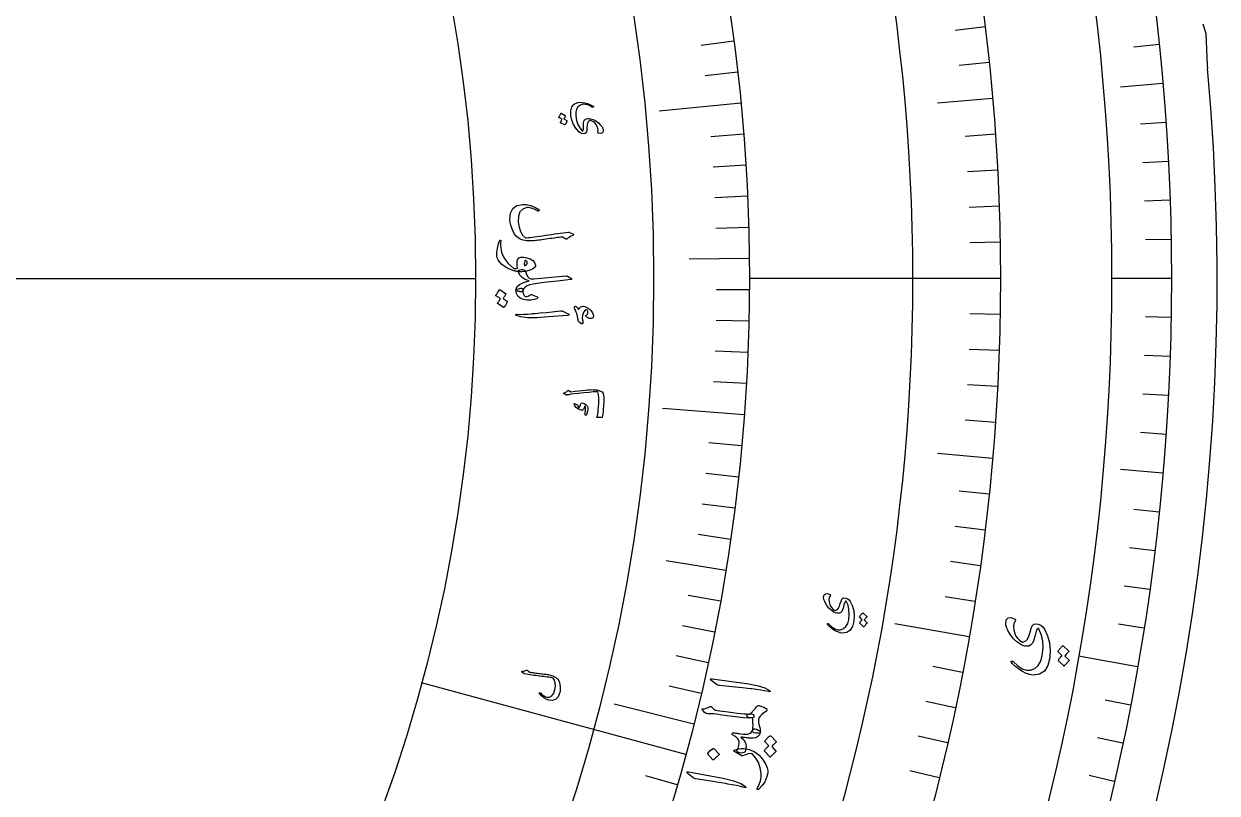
# Model space of a CAD drawing. Header units: millimetres. Extents: x -75 to 75, y -75 to 98.
# Drawn here: x 35.77 to 75, y -16.92 to 8.37 of the extents above; entities that cross this region are included whole.
import ezdxf

# ---------------------------------------------------------------- set-up
doc = ezdxf.new("R2010")
doc.units = ezdxf.units.MM
for name, color, linetype in [('CUT_OUTER', 1, 'Continuous'), ('ENGRAVE', 7, 'Continuous'), ('ENGRAVE_FINE', 8, 'Continuous'), ('TEXT', 5, 'Continuous')]:
    doc.layers.add(name, color=color, linetype=linetype)

msp = doc.modelspace()

# ---------------------------------------------------------------- linework, layer by layer
at = {"layer": 'CUT_OUTER'}
msp.add_lwpolyline([(74.5318, 8.365), (74.6286, 8.043), (74.6294, 8.04), (74.6296, 8.0369), (74.6711, 7.0132), (74.6826, 6.8932)], dxfattribs=at)
msp.add_arc((0, 0), 75, 178.943758, 5.27344, dxfattribs=at)
at = {"layer": 'ENGRAVE'}
for points in [[(73.2203, 6.4059), (71.8194, 6.2834)], [(67.6167, 5.9157), (65.8086, 5.7575)], [(59.3461, 5.7601), (56.6587, 5.4993)], [(59.6215, 0.6477), (57.6416, 0.6262)], [(-50.625, 0), (50.625, 0)], [(67.875, 0), (59.625, 0)], [(73.5, 0), (71.5312, 0)], [(59.4561, -4.4842), (56.7638, -4.2811)], [(67.6167, -5.9157), (65.8086, -5.7575)], [(73.2203, -6.4059), (71.8194, -6.2834)], [(58.8475, -9.5974), (56.8933, -9.2787)], [(66.8438, -11.7864), (64.4064, -11.3566)], [(72.3834, -12.7631), (70.4445, -12.4213)], [(57.5334, -15.6541), (48.8491, -13.2913)], [(57.7964, -14.6533), (55.1792, -13.9897)]]:
    msp.add_lwpolyline(points, dxfattribs=at)
for radius in [73.5, 73.5, 71.5312, 67.875, 67.875, 64.9875, 59.625, 59.625, 56.475, 50.625, 50.625]:
    msp.add_circle((0, 0), radius, dxfattribs=at)
at = {"layer": 'ENGRAVE_FINE'}
for points in [[(67.3691, 8.2719), (66.3864, 8.1512)], [(59.1138, 7.7912), (58.043, 7.6501)], [(73.0974, 7.6828), (72.2582, 7.5946)], [(67.5032, 7.0949), (66.5186, 6.9914)], [(59.2386, 6.777), (58.1656, 6.6542)], [(73.321, 5.1271), (72.4793, 5.0682)], [(59.4362, 4.741), (58.3596, 4.6551)], [(67.7097, 4.7347), (66.7221, 4.6657)], [(59.5088, 3.7199), (58.431, 3.6525)], [(67.782, 3.5523), (66.7933, 3.5005)], [(73.3993, 3.8467), (72.5567, 3.8025)], [(59.564, 2.6971), (58.4851, 2.6483)], [(67.8337, 2.3688), (66.8443, 2.3343)], [(73.4552, 2.5651), (72.612, 2.5357)], [(59.6015, 1.673), (58.522, 1.6427)], [(67.8647, 1.1846), (66.8748, 1.1673)], [(73.4888, 1.2828), (72.6452, 1.268)], [(59.6238, -0.3783), (58.5438, -0.3715)], [(67.8647, -1.1846), (66.8748, -1.1673)], [(59.6084, -1.4048), (58.5287, -1.3794)], [(73.4888, -1.2828), (72.6452, -1.268)], [(67.8337, -2.3688), (66.8443, -2.3343)], [(59.5754, -2.4315), (58.4963, -2.3875)], [(73.4552, -2.5651), (72.612, -2.5357)], [(59.5246, -3.458), (58.4465, -3.3954)], [(67.782, -3.5523), (66.7933, -3.5005)], [(73.3993, -3.8467), (72.5567, -3.8025)], [(67.7097, -4.7347), (66.7221, -4.6657)], [(73.321, -5.1271), (72.4793, -5.0682)], [(59.3699, -5.5095), (58.2945, -5.4097)], [(59.2659, -6.5339), (58.1924, -6.4155)], [(67.5032, -7.0949), (66.5186, -6.9914)], [(59.1442, -7.5568), (58.0729, -7.4199)], [(73.0974, -7.6828), (72.2582, -7.5946)], [(67.3691, -8.2719), (66.3864, -8.1512)], [(59.0047, -8.5781), (57.936, -8.4227)], [(72.9521, -8.9574), (72.1147, -8.8546)], [(67.2144, -9.4464), (66.2341, -9.3086)], [(72.7847, -10.2292), (71.9492, -10.1118)], [(58.6726, -10.6144), (57.6099, -10.4221)], [(67.0393, -10.618), (66.0615, -10.4631)], [(72.5951, -11.4979), (71.7617, -11.3659)], [(58.48, -11.6288), (57.4208, -11.4182)], [(58.2698, -12.6403), (57.2143, -12.4113)], [(66.6279, -12.9512), (65.6561, -12.7623)], [(58.0419, -13.6485), (56.9905, -13.4013)], [(66.3918, -14.112), (65.4234, -13.9062)], [(72.1496, -14.0245), (71.3214, -13.8635)], [(66.1354, -15.2686), (65.1707, -15.0459)], [(71.8938, -15.2815), (71.0685, -15.1061)], [(57.2529, -16.6509), (56.2158, -16.3493)], [(65.8588, -16.4204), (64.8982, -16.1809)], [(71.6162, -16.5339), (70.7941, -16.3441)]]:
    msp.add_lwpolyline(points, dxfattribs=at)
at = {"layer": 'TEXT'}
for points in [[(54.6364, 4.8097), (54.6498, 4.8661), (54.6451, 4.9273), (54.6222, 4.9933), (54.5812, 5.0639), (54.5441, 5.1077), (54.5015, 5.143), (54.4532, 5.1698), (54.3994, 5.1882), (54.3888, 5.1895), (54.3781, 5.1887), (54.3671, 5.1857), (54.3559, 5.1806), (54.3224, 5.1505), (54.2994, 5.1031), (54.2869, 5.0385), (54.2849, 4.9567), (54.2836, 4.8761), (54.2733, 4.8167), (54.254, 4.7786), (54.2258, 4.7617), (54.1644, 4.7547), (54.1085, 4.762), (54.0582, 4.7834), (54.0134, 4.8189), (53.9164, 4.9356), (53.841, 5.0621), (53.7871, 5.1986), (53.7545, 5.3452), (53.7495, 5.5082), (53.7862, 5.6345), (53.8649, 5.7241), (53.9857, 5.7771), (54.0541, 5.7868), (54.1297, 5.7849), (54.2124, 5.7715), (54.3024, 5.7464), (54.3276, 5.737), (54.3521, 5.7272), (54.3757, 5.7169), (54.3985, 5.7063), (54.4207, 5.6952), (54.4422, 5.6834), (54.4632, 5.671), (54.4836, 5.6581), (54.4922, 5.6509), (54.4961, 5.644), (54.4953, 5.6375), (54.4898, 5.6314), (54.4825, 5.6276), (54.475, 5.6261), (54.4673, 5.6269), (54.4593, 5.63), (54.3405, 5.6877), (54.2355, 5.7181), (54.1445, 5.7214), (54.0674, 5.6978), (53.9896, 5.6399), (53.9385, 5.5618), (53.9141, 5.4633), (53.9163, 5.3444), (53.9431, 5.1944), (53.9874, 5.0611), (54.0491, 4.9445), (54.1284, 4.8444), (54.1349, 4.8386), (54.141, 4.8367), (54.1468, 4.8388), (54.1522, 4.8449), (54.1611, 4.8684), (54.1669, 4.9083), (54.1694, 4.9647), (54.1686, 5.0375), (54.1708, 5.1119), (54.1825, 5.1696), (54.2039, 5.2107), (54.2349, 5.2352), (54.2729, 5.2488), (54.3134, 5.2555), (54.3565, 5.2552), (54.4021, 5.2479), (54.4933, 5.2187), (54.5789, 5.1741), (54.6589, 5.1142), (54.7332, 5.0387), (54.751, 5.0184), (54.7666, 4.9986), (54.7801, 4.9792), (54.7913, 4.9602), (54.8005, 4.9418), (54.8078, 4.924), (54.813, 4.907), (54.8163, 4.8906), (54.816, 4.8253), (54.7914, 4.7832), (54.7423, 4.7641), (54.669, 4.7682), (54.6488, 4.7743), (54.6366, 4.7833), (54.6325, 4.7951), (54.6364, 4.8097)], [(53.62, 5.1893), (53.6224, 5.1874), (53.6239, 5.1846), (53.6247, 5.1809), (53.6247, 5.1763), (53.6201, 5.1593), (53.6147, 5.1429), (53.6087, 5.1268), (53.602, 5.1113), (53.5945, 5.0961), (53.5862, 5.0811), (53.5769, 5.0663), (53.5668, 5.0518), (53.5636, 5.0489), (53.56, 5.0474), (53.5561, 5.0474), (53.5518, 5.0487), (53.4161, 5.1161), (53.4142, 5.1181), (53.4139, 5.1213), (53.4152, 5.1257), (53.4181, 5.1313), (53.4208, 5.1352), (53.4245, 5.1415), (53.4292, 5.1502), (53.4347, 5.1613), (53.4413, 5.1749), (53.4491, 5.1911), (53.4579, 5.2099), (53.4679, 5.2314), (53.3623, 5.2845), (53.3589, 5.2871), (53.3578, 5.2907), (53.359, 5.2954), (53.3623, 5.3012), (53.3652, 5.3061), (53.3696, 5.314), (53.3753, 5.3247), (53.3825, 5.3382), (53.391, 5.3548), (53.4009, 5.3747), (53.4122, 5.3979), (53.4248, 5.4244), (53.4271, 5.4272), (53.4295, 5.4286), (53.4321, 5.4286), (53.4348, 5.4271), (53.566, 5.3583), (53.5683, 5.3564), (53.5698, 5.3536), (53.5706, 5.3499), (53.5707, 5.3453), (53.5675, 5.331), (53.5635, 5.317), (53.5587, 5.3033), (53.5532, 5.29), (53.547, 5.277), (53.5402, 5.2644), (53.5328, 5.2522), (53.5249, 5.2403)], [(53.8226, 1.464), (53.8305, 1.4596), (53.8362, 1.4539), (53.8397, 1.4468), (53.8411, 1.4384), (53.8399, 1.4299), (53.8358, 1.4226), (53.8288, 1.4165), (53.8189, 1.4117), (53.7613, 1.3859), (53.7116, 1.3587), (53.6699, 1.3302), (53.6362, 1.3003), (53.624, 1.2914), (53.6098, 1.2886), (53.5935, 1.2919), (53.5752, 1.3014), (53.5663, 1.3075), (53.5578, 1.3133), (53.5495, 1.3188), (53.5416, 1.3239), (53.5342, 1.3288), (53.5274, 1.3333), (53.5213, 1.3375), (53.5158, 1.3415), (53.5058, 1.348), (53.4939, 1.3526), (53.4802, 1.3551), (53.4646, 1.3557), (53.4208, 1.3515), (53.373, 1.3463), (53.3213, 1.34), (53.2657, 1.3326), (53.2061, 1.3243), (53.1426, 1.3153), (53.0751, 1.3056), (53.0036, 1.2952), (52.9323, 1.2838), (52.8653, 1.2736), (52.8026, 1.2646), (52.7441, 1.2569), (52.6897, 1.2503), (52.6392, 1.2445), (52.5927, 1.2397), (52.5502, 1.2357), (52.4241, 1.2294), (52.3043, 1.2369), (52.1909, 1.2581), (52.0838, 1.2929), (52.0205, 1.3278), (51.9614, 1.3825), (51.9065, 1.457), (51.8556, 1.5513), (51.8126, 1.6537), (51.7813, 1.75), (51.7618, 1.8404), (51.7541, 1.9249), (51.7753, 2.138), (51.8497, 2.2933), (51.9779, 2.3911), (52.1601, 2.4312), (52.2975, 2.4264), (52.4331, 2.3968), (52.567, 2.342), (52.6991, 2.2618), (52.7068, 2.2556), (52.7117, 2.2489), (52.7138, 2.2418), (52.713, 2.2343), (52.7103, 2.2262), (52.7066, 2.2199), (52.7019, 2.2156), (52.6961, 2.2131), (52.6874, 2.2111), (52.679, 2.2111), (52.6708, 2.213), (52.6629, 2.2168), (52.547, 2.2704), (52.4486, 2.3064), (52.3679, 2.325), (52.3047, 2.3261), (52.171, 2.2779), (52.0802, 2.1828), (52.032, 2.0408), (52.0263, 1.8517), (52.0506, 1.6823), (52.0981, 1.539), (52.1689, 1.4217), (52.2633, 1.3303), (52.3076, 1.3334), (52.3593, 1.3382), (52.4185, 1.3445), (52.4851, 1.3525), (52.5592, 1.3623), (52.6411, 1.3741), (52.7307, 1.3878), (52.8281, 1.4036), (52.9285, 1.4188), (53.0274, 1.4333), (53.1247, 1.4472), (53.2204, 1.4605), (53.3146, 1.4729), (53.4072, 1.4844), (53.4982, 1.4949), (53.5877, 1.5044), (53.6737, 1.5172), (53.6836, 1.517), (53.6928, 1.5158), (53.7015, 1.5136), (53.7095, 1.5104)], [(52.4902, 0.3032), (52.3796, 0.2537), (52.2658, 0.2234), (52.1486, 0.2121), (52.0282, 0.2198), (52.0039, 0.2238), (51.979, 0.2284), (51.9536, 0.2337), (51.9278, 0.2395), (51.9018, 0.2459), (51.876, 0.2525), (51.8503, 0.2594), (51.8248, 0.2667), (51.7336, 0.2999), (51.6459, 0.3452), (51.5615, 0.4026), (51.4804, 0.472), (51.4127, 0.5431), (51.3633, 0.6109), (51.3323, 0.6754), (51.3198, 0.7366), (51.3194, 0.7954), (51.3224, 0.8551), (51.3288, 0.9156), (51.3386, 0.977), (51.3517, 1.0391), (51.3678, 1.1018), (51.3871, 1.165), (51.4094, 1.2288), (51.4133, 1.2381), (51.4179, 1.2459), (51.4232, 1.2521), (51.4291, 1.2567), (51.4351, 1.2594), (51.4405, 1.2595), (51.4453, 1.2571), (51.4495, 1.2522), (51.4529, 1.2459), (51.4549, 1.2393), (51.4557, 1.2323), (51.4553, 1.2249), (51.4466, 1.1739), (51.4409, 1.1311), (51.4381, 1.0964), (51.4384, 1.0699), (51.4743, 0.8548), (51.5602, 0.6601), (51.6963, 0.4852), (51.8829, 0.3298), (51.8991, 0.3235), (51.9248, 0.3219), (51.9601, 0.3251), (52.0048, 0.3331), (51.9914, 0.4225), (51.9882, 0.5018), (51.9951, 0.5712), (52.0122, 0.6306), (52.0474, 0.6753), (52.1085, 0.6981), (52.1957, 0.6987), (52.3088, 0.6773), (52.4221, 0.6378), (52.5068, 0.5844), (52.5631, 0.5172), (52.5909, 0.4363), (52.5886, 0.4012), (52.5711, 0.3673), (52.5382, 0.3346), (52.4902, 0.3032)], [(52.2303, 0.408), (52.2692, 0.432), (52.2972, 0.4579), (52.3145, 0.4856), (52.3209, 0.5152), (52.3179, 0.5419), (52.307, 0.5638), (52.2882, 0.5809), (52.2616, 0.5931), (52.2407, 0.5728), (52.2286, 0.5351), (52.2251, 0.4802), (52.2303, 0.408)], [(53.7739, -0.0073), (53.7779, -0.0116), (53.7796, -0.0164), (53.7791, -0.022), (53.7764, -0.0282), (53.7725, -0.0327), (53.7682, -0.036), (53.7636, -0.0379), (53.7587, -0.0386), (53.3115, -0.0899), (52.9739, -0.1245), (52.708, -0.1572), (52.5139, -0.1883), (52.3915, -0.2178), (52.3172, -0.2481), (52.2572, -0.2863), (52.2113, -0.3324), (52.1797, -0.3864), (52.1642, -0.4145), (52.1488, -0.4335), (52.1335, -0.4433), (52.1183, -0.444), (52.1109, -0.4424), (52.1015, -0.4404), (52.09, -0.4379), (52.0764, -0.4348), (52.061, -0.4311), (52.0438, -0.4267), (52.0249, -0.4214), (52.0042, -0.4153), (51.9809, -0.4076), (51.9643, -0.3999), (51.9544, -0.3923), (51.9511, -0.3847), (51.979, -0.281), (52.0614, -0.1963), (52.1981, -0.1304), (52.3894, -0.0833), (52.3195, -0.0623), (52.2573, -0.0375), (52.2027, -0.009), (52.1557, 0.0232), (52.1163, 0.0603), (52.0819, 0.1058), (52.0526, 0.1599), (52.0282, 0.2223), (52.0273, 0.2274), (52.0269, 0.2324), (52.0272, 0.2375), (52.0281, 0.2425), (52.0348, 0.2545), (52.0471, 0.2653), (52.0651, 0.2748), (52.0889, 0.2832), (52.1335, 0.2916), (52.1733, 0.2912), (52.2085, 0.2819), (52.2389, 0.2637), (52.248, 0.2559), (52.2548, 0.2474), (52.2595, 0.2382), (52.2619, 0.2284), (52.2962, 0.1278), (52.3373, 0.0537), (52.3853, 0.0062), (52.4402, -0.0148), (52.5425, -0.0119), (52.7705, 0.0043), (53.1242, 0.0343), (53.6037, 0.0784), (53.6098, 0.0793), (53.6157, 0.0794), (53.6213, 0.0787), (53.6265, 0.0772), (53.6314, 0.0753), (53.636, 0.0736), (53.6403, 0.0721), (53.6443, 0.0707)], [(51.66, -0.7531), (51.6631, -0.7562), (51.6649, -0.7606), (51.6655, -0.7663), (51.6647, -0.7732), (51.655, -0.7977), (51.6443, -0.8213), (51.6327, -0.8442), (51.6201, -0.8663), (51.6064, -0.8877), (51.5914, -0.9087), (51.5752, -0.9291), (51.5576, -0.949), (51.5523, -0.9528), (51.5467, -0.9544), (51.5409, -0.9538), (51.5347, -0.9511), (51.3438, -0.8281), (51.3413, -0.8248), (51.3414, -0.8199), (51.344, -0.8136), (51.3492, -0.8058), (51.354, -0.8004), (51.3605, -0.7916), (51.3689, -0.7795), (51.3791, -0.7639), (51.3912, -0.7448), (51.4054, -0.7219), (51.4217, -0.6954), (51.4401, -0.6651), (51.2914, -0.5687), (51.2868, -0.5643), (51.2858, -0.5587), (51.2883, -0.5519), (51.2942, -0.5439), (51.2994, -0.5369), (51.3071, -0.526), (51.3174, -0.511), (51.3303, -0.492), (51.3458, -0.4687), (51.3638, -0.4407), (51.3844, -0.408), (51.4075, -0.3707), (51.4114, -0.3668), (51.4152, -0.3651), (51.419, -0.3656), (51.4228, -0.3683), (51.6072, -0.4922), (51.6104, -0.4953), (51.6122, -0.4997), (51.6128, -0.5054), (51.6121, -0.5122), (51.605, -0.5331), (51.5967, -0.5533), (51.5874, -0.5729), (51.5769, -0.5919), (51.5655, -0.6102), (51.5533, -0.6278), (51.5403, -0.6448), (51.5266, -0.6612)], [(52.4857, -0.5387), (52.6425, -0.6117), (52.6596, -0.6225), (52.6657, -0.6337), (52.6606, -0.6455), (52.6444, -0.6577), (52.5961, -0.68), (52.5458, -0.6972), (52.4935, -0.7092), (52.4392, -0.7161), (52.3825, -0.7177), (52.3233, -0.7139), (52.2614, -0.7047), (52.1969, -0.69), (52.0885, -0.6468), (52.0115, -0.5811), (51.9657, -0.4929), (51.9511, -0.3822), (51.9593, -0.3695), (51.9837, -0.3566), (52.0242, -0.3435), (52.081, -0.3301), (52.1114, -0.3264), (52.1363, -0.3273), (52.1558, -0.333), (52.1698, -0.3433), (52.1752, -0.3516), (52.1786, -0.3611), (52.1801, -0.3718), (52.1797, -0.3838), (52.1814, -0.4539), (52.1951, -0.5149), (52.2209, -0.5668), (52.2589, -0.6098), (52.2619, -0.6118), (52.2658, -0.6124), (52.2707, -0.6119), (52.2766, -0.61), (52.3126, -0.6005), (52.3493, -0.5861), (52.3867, -0.567), (52.4247, -0.5432), (52.4391, -0.5354), (52.4541, -0.532), (52.4696, -0.5331), (52.4857, -0.5387)], [(53.6422, -1.1512), (53.6886, -1.1771), (53.7047, -1.1974), (53.6904, -1.2122), (53.6457, -1.2215), (53.0221, -1.2664), (52.6394, -1.2922), (52.3341, -1.2925), (52.1063, -1.2677), (51.956, -1.2183), (51.9438, -1.2096), (51.9373, -1.2021), (51.9365, -1.1956), (51.9414, -1.1902), (51.949, -1.186), (51.9587, -1.1831), (51.9707, -1.1814), (51.9848, -1.1811), (52.0948, -1.1836), (52.2116, -1.1812), (52.3352, -1.1739), (52.4655, -1.1615), (52.4995, -1.1589), (52.5915, -1.1509), (52.7414, -1.1374), (52.9492, -1.1183), (53.4101, -1.0711), (53.4345, -1.0703), (53.4571, -1.072), (53.4776, -1.0763), (53.4962, -1.0832)], [(53.9972, -1.397), (53.9919, -1.3628), (53.9868, -1.331), (53.9819, -1.3017), (53.9773, -1.2748), (53.9728, -1.2506), (53.9682, -1.2291), (53.9636, -1.2105), (53.9588, -1.1946), (53.9534, -1.1784), (53.9466, -1.159), (53.9384, -1.1363), (53.9289, -1.1103), (53.9178, -1.081), (53.905, -1.0484), (53.8905, -1.0125), (53.8744, -0.9733), (53.8696, -0.9574), (53.8698, -0.9439), (53.8751, -0.9327), (53.8854, -0.9239), (53.9104, -0.919), (53.9392, -0.9346), (53.9717, -0.971), (54.008, -1.0281), (54.0326, -0.9854), (54.0589, -0.9531), (54.0869, -0.9313), (54.1167, -0.92), (54.1724, -0.9187), (54.2327, -0.9338), (54.2974, -0.9655), (54.3665, -1.0139), (54.4281, -1.0712), (54.4703, -1.13), (54.493, -1.1901), (54.4962, -1.2514), (54.4872, -1.2854), (54.4695, -1.3082), (54.4432, -1.32), (54.4082, -1.3206), (54.3706, -1.3138), (54.3362, -1.303), (54.3051, -1.2885), (54.2773, -1.2701), (54.2579, -1.2518), (54.2495, -1.2352), (54.2522, -1.2202), (54.266, -1.2067), (54.2865, -1.1913), (54.3017, -1.1732), (54.3115, -1.1524), (54.316, -1.1288), (54.3165, -1.1039), (54.3118, -1.0819), (54.3021, -1.0628), (54.2871, -1.0466), (54.2689, -1.0346), (54.2519, -1.0308), (54.2359, -1.0352), (54.221, -1.0479), (54.1853, -1.0958), (54.1585, -1.1544), (54.1407, -1.2235), (54.1316, -1.3034), (54.1317, -1.3104), (54.1322, -1.3182), (54.1332, -1.3268), (54.1347, -1.3363), (54.1364, -1.3466), (54.1383, -1.3577), (54.1403, -1.3696), (54.1424, -1.3824), (54.1445, -1.3962), (54.1465, -1.4088), (54.1483, -1.42), (54.1501, -1.4299), (54.1515, -1.4386), (54.1525, -1.4463), (54.153, -1.4531), (54.1531, -1.4588), (54.1517, -1.4696), (54.1481, -1.4784), (54.1424, -1.4851), (54.1345, -1.4898), (54.1269, -1.4927), (54.1197, -1.494), (54.1129, -1.4937), (54.1065, -1.4917), (54.0611, -1.465), (54.0278, -1.4404), (54.0065, -1.4177), (53.9972, -1.397)], [(53.5334, -3.7649), (53.5522, -3.7569), (53.57, -3.7483), (53.5869, -3.7393), (53.6029, -3.7298), (53.618, -3.7197), (53.6322, -3.7088), (53.6454, -3.6973), (53.6578, -3.6852), (53.6646, -3.6806), (53.6722, -3.6795), (53.6806, -3.6817), (53.6899, -3.6874), (53.7385, -3.7208), (53.7438, -3.7241), (53.7483, -3.7265), (53.752, -3.728), (53.755, -3.7286), (53.8939, -3.7107), (54.0193, -3.6953), (54.1313, -3.6824), (54.2299, -3.6721), (54.3149, -3.6646), (54.3862, -3.6599), (54.4439, -3.658), (54.4879, -3.6591), (54.5707, -3.6646), (54.5969, -3.6679), (54.623, -3.6724), (54.6492, -3.6782), (54.6754, -3.6853), (54.7016, -3.6938), (54.7279, -3.7037), (54.7541, -3.7152), (54.7803, -3.7282), (54.8168, -3.782), (54.8361, -3.8966), (54.8376, -4.072), (54.821, -4.308), (54.8126, -4.3814), (54.8029, -4.4492), (54.7919, -4.5113), (54.7796, -4.5677), (54.7769, -4.5727), (54.7733, -4.5762), (54.7688, -4.578), (54.7634, -4.5783), (54.7374, -4.5777), (54.7138, -4.577), (54.6925, -4.5761), (54.6736, -4.5751), (54.6568, -4.5739), (54.6419, -4.5727), (54.629, -4.5712), (54.618, -4.5696), (54.6118, -4.5683), (54.6085, -4.5658), (54.6081, -4.562), (54.6105, -4.557), (54.6257, -4.5185), (54.6387, -4.4682), (54.6493, -4.4063), (54.6577, -4.3326), (54.6746, -4.1119), (54.6769, -3.9385), (54.6649, -3.8125), (54.639, -3.7338), (54.5876, -3.7304), (54.4934, -3.7345), (54.3565, -3.7459), (54.1769, -3.7646), (53.9969, -3.7846), (53.8607, -3.8001), (53.7684, -3.8113), (53.7198, -3.8182), (53.7065, -3.8205), (53.694, -3.8226), (53.6824, -3.8246), (53.6717, -3.8264), (53.6619, -3.8281), (53.6532, -3.8297), (53.6456, -3.8312), (53.639, -3.8325), (53.6247, -3.8344), (53.6113, -3.8338), (53.5987, -3.8308), (53.5869, -3.8254), (53.5249, -3.7893), (53.5208, -3.7864), (53.5181, -3.7834), (53.5169, -3.7803), (53.5173, -3.7771), (53.5198, -3.7733), (53.5233, -3.77), (53.5278, -3.7672), (53.5334, -3.7649)], [(53.8602, -4.125), (53.8608, -4.1219), (53.8623, -4.1193), (53.8646, -4.1172), (53.8677, -4.1155), (53.8704, -4.1151), (53.8732, -4.1151), (53.8763, -4.1156), (53.8795, -4.1165), (53.9663, -4.1584), (53.9751, -4.1634), (53.9817, -4.1684), (53.9862, -4.1735), (53.9885, -4.1786), (53.9929, -4.2001), (53.9994, -4.2186), (54.0081, -4.2341), (54.0189, -4.2466), (54.0248, -4.2494), (54.0316, -4.2468), (54.0393, -4.2387), (54.0478, -4.2253), (54.0518, -4.2162), (54.0556, -4.2067), (54.0592, -4.197), (54.0626, -4.1869), (54.0659, -4.1763), (54.069, -4.1652), (54.0719, -4.1536), (54.0746, -4.1415), (54.0957, -4.1003), (54.1334, -4.0895), (54.1876, -4.109), (54.2584, -4.1589), (54.2791, -4.1789), (54.2949, -4.1981), (54.3059, -4.2165), (54.3121, -4.2341), (54.3145, -4.2531), (54.3141, -4.2791), (54.3107, -4.3121), (54.3044, -4.352), (54.3008, -4.3723), (54.2966, -4.3916), (54.2918, -4.4097), (54.2865, -4.4267), (54.281, -4.4427), (54.2755, -4.4576), (54.2701, -4.4714), (54.2648, -4.4842), (54.2596, -4.4919), (54.2539, -4.4972), (54.2479, -4.5002), (54.2413, -4.5009), (54.2348, -4.4992), (54.2303, -4.4957), (54.2279, -4.4902), (54.2275, -4.4828), (54.2279, -4.4593), (54.2287, -4.4326), (54.2299, -4.4028), (54.2316, -4.3698), (54.2348, -4.3084), (54.2349, -4.2602), (54.232, -4.2253), (54.2261, -4.2038), (54.2243, -4.2009), (54.2218, -4.1992), (54.2185, -4.1987), (54.2145, -4.1995), (54.212, -4.2008), (54.2096, -4.2033), (54.2072, -4.2072), (54.205, -4.2123), (54.1894, -4.26), (54.1819, -4.2799), (54.1729, -4.2967), (54.1625, -4.3104), (54.1506, -4.3211), (54.137, -4.3298), (54.1232, -4.3345), (54.1093, -4.3352), (54.0954, -4.3319), (54.0024, -4.2937), (53.9323, -4.2465), (53.8849, -4.1903), (53.8602, -4.125)], [(62.2791, -10.4364), (62.2493, -10.4924), (62.2373, -10.5584), (62.2431, -10.6345), (62.2667, -10.7208), (62.2935, -10.7776), (62.3286, -10.8273), (62.3721, -10.8697), (62.4238, -10.9048), (62.4346, -10.9093), (62.4463, -10.9116), (62.4588, -10.9116), (62.4722, -10.9095), (62.5165, -10.8871), (62.5546, -10.8433), (62.5865, -10.778), (62.612, -10.6911), (62.6362, -10.6052), (62.6638, -10.5445), (62.6949, -10.509), (62.7296, -10.4987), (62.7969, -10.5081), (62.8544, -10.5314), (62.902, -10.5685), (62.9397, -10.6195), (63.0096, -10.7732), (63.053, -10.9321), (63.0699, -11.0959), (63.0602, -11.2646), (63.0154, -11.4427), (62.9372, -11.5677), (62.8259, -11.6394), (62.6818, -11.658), (62.6066, -11.6466), (62.5276, -11.6208), (62.4446, -11.5804), (62.3577, -11.5256), (62.334, -11.5078), (62.3112, -11.4898), (62.2895, -11.4716), (62.2687, -11.4533), (62.2488, -11.4347), (62.2297, -11.4156), (62.2114, -11.3961), (62.1938, -11.3762), (62.187, -11.366), (62.1849, -11.3576), (62.1878, -11.351), (62.1955, -11.3463), (62.2044, -11.3445), (62.2128, -11.3452), (62.2207, -11.3484), (62.2282, -11.3541), (62.3358, -11.4517), (62.437, -11.5166), (62.532, -11.5486), (62.6207, -11.5476), (62.7209, -11.51), (62.7992, -11.4421), (62.8553, -11.3437), (62.8893, -11.215), (62.9058, -11.0452), (62.898, -10.8885), (62.8661, -10.745), (62.8102, -10.6147), (62.8049, -10.6066), (62.7989, -10.6029), (62.7922, -10.6035), (62.7847, -10.6085), (62.7686, -10.6313), (62.7512, -10.6726), (62.7325, -10.7325), (62.7124, -10.8108), (62.6886, -10.8899), (62.6593, -10.9483), (62.6245, -10.986), (62.5844, -11.0031), (62.5402, -11.0064), (62.4953, -11.0016), (62.4497, -10.9886), (62.4034, -10.9675), (62.3153, -10.9098), (62.2374, -10.8378), (62.1698, -10.7515), (62.1124, -10.6509), (62.0991, -10.6246), (62.0881, -10.5993), (62.0792, -10.5751), (62.0725, -10.5521), (62.0679, -10.5301), (62.0651, -10.5095), (62.0643, -10.4901), (62.0653, -10.472), (62.0836, -10.4034), (62.1214, -10.3659), (62.1788, -10.3592), (62.2558, -10.3836), (62.2756, -10.3956), (62.2861, -10.4084), (62.2873, -10.422), (62.2791, -10.4364)], [(63.2496, -11.1354), (63.2478, -11.1326), (63.247, -11.1291), (63.2472, -11.1249), (63.2486, -11.1198), (63.2586, -11.1027), (63.2691, -11.0863), (63.2803, -11.0705), (63.292, -11.0555), (63.3045, -11.0411), (63.3178, -11.0271), (63.3319, -11.0137), (63.3469, -11.0008), (63.3512, -10.9985), (63.3555, -10.998), (63.3596, -10.999), (63.3638, -11.0018), (63.4876, -11.1157), (63.489, -11.1184), (63.4884, -11.1221), (63.4857, -11.1265), (63.481, -11.1318), (63.4769, -11.1353), (63.4711, -11.1411), (63.4636, -11.1493), (63.4543, -11.1599), (63.4433, -11.1728), (63.4302, -11.1883), (63.4151, -11.2063), (63.3981, -11.2269), (63.4937, -11.317), (63.4964, -11.3209), (63.4965, -11.3252), (63.4938, -11.33), (63.4885, -11.3353), (63.4839, -11.3399), (63.4769, -11.3472), (63.4676, -11.3573), (63.4558, -11.37), (63.4417, -11.3856), (63.4251, -11.4044), (63.406, -11.4264), (63.3844, -11.4515), (63.3811, -11.4539), (63.3781, -11.4547), (63.3754, -11.4538), (63.3731, -11.4513), (63.2556, -11.336), (63.2538, -11.3333), (63.253, -11.3298), (63.2533, -11.3255), (63.2546, -11.3205), (63.2624, -11.3058), (63.2709, -11.2917), (63.2801, -11.2782), (63.29, -11.2653), (63.3005, -11.253), (63.3116, -11.2413), (63.3231, -11.2301), (63.335, -11.2195)], [(68.3646, -11.2625), (68.3215, -11.3439), (68.3043, -11.4399), (68.313, -11.5504), (68.3475, -11.6758), (68.3866, -11.7584), (68.4377, -11.8305), (68.501, -11.8921), (68.5763, -11.9432), (68.592, -11.9497), (68.609, -11.953), (68.6272, -11.9531), (68.6467, -11.9499), (68.7111, -11.9174), (68.7665, -11.8535), (68.8127, -11.7584), (68.8497, -11.6319), (68.8846, -11.5067), (68.9246, -11.4182), (68.9697, -11.3663), (69.0201, -11.3512), (69.1181, -11.3647), (69.2018, -11.3984), (69.2712, -11.4522), (69.3262, -11.5264), (69.4282, -11.7503), (69.4916, -11.982), (69.5161, -12.2211), (69.5018, -12.4673), (69.4361, -12.7272), (69.3218, -12.9094), (69.1596, -13.0137), (68.9499, -13.0403), (68.8407, -13.0235), (68.7258, -12.9855), (68.6053, -12.9264), (68.4791, -12.8463), (68.4447, -12.8203), (68.4117, -12.794), (68.3801, -12.7675), (68.3499, -12.7408), (68.3211, -12.7137), (68.2933, -12.6859), (68.2667, -12.6575), (68.2413, -12.6284), (68.2313, -12.6135), (68.2284, -12.6013), (68.2325, -12.5918), (68.2438, -12.5849), (68.2567, -12.5823), (68.2689, -12.5834), (68.2804, -12.5881), (68.2913, -12.5964), (68.4475, -12.7387), (68.5945, -12.8334), (68.7325, -12.8804), (68.8616, -12.8792), (69.0075, -12.8248), (69.1216, -12.7259), (69.2036, -12.5826), (69.2533, -12.3949), (69.2773, -12.1473), (69.266, -11.9188), (69.2194, -11.7096), (69.1377, -11.5199), (69.1301, -11.5081), (69.1214, -11.5027), (69.1116, -11.5037), (69.1007, -11.511), (69.0773, -11.5443), (69.0521, -11.6045), (69.025, -11.6918), (68.996, -11.8059), (68.9614, -11.9212), (68.9188, -12.0063), (68.8683, -12.0612), (68.8099, -12.0861), (68.7456, -12.091), (68.6803, -12.084), (68.614, -12.0651), (68.5466, -12.0343), (68.4184, -11.9505), (68.3051, -11.8459), (68.2066, -11.7206), (68.1228, -11.5746), (68.1036, -11.5363), (68.0874, -11.4997), (68.0745, -11.4646), (68.0646, -11.4311), (68.0578, -11.3993), (68.0537, -11.3693), (68.0524, -11.3411), (68.0538, -11.3148), (68.0801, -11.2153), (68.1349, -11.1606), (68.2184, -11.1508), (68.3305, -11.1858), (68.3594, -11.2032), (68.3747, -11.2218), (68.3765, -11.2416), (68.3646, -11.2625)], [(69.7775, -12.2784), (69.7748, -12.2745), (69.7736, -12.2693), (69.774, -12.2631), (69.776, -12.2558), (69.7906, -12.2307), (69.8059, -12.2067), (69.8222, -12.1837), (69.8392, -12.1617), (69.8573, -12.1406), (69.8767, -12.1202), (69.8973, -12.1006), (69.9191, -12.0817), (69.9254, -12.0783), (69.9315, -12.0775), (69.9376, -12.0791), (69.9436, -12.0831), (70.1238, -12.2493), (70.1258, -12.2533), (70.1249, -12.2586), (70.121, -12.2651), (70.1141, -12.2729), (70.1082, -12.278), (70.0997, -12.2866), (70.0888, -12.2986), (70.0753, -12.314), (70.0592, -12.3329), (70.0401, -12.3556), (70.0182, -12.382), (69.9933, -12.412), (70.1323, -12.5437), (70.1362, -12.5494), (70.1363, -12.5557), (70.1325, -12.5628), (70.1247, -12.5706), (70.118, -12.5773), (70.1078, -12.588), (70.0942, -12.6026), (70.0771, -12.6212), (70.0564, -12.6441), (70.0322, -12.6716), (70.0043, -12.7037), (69.9729, -12.7404), (69.9681, -12.7439), (69.9638, -12.7451), (69.9599, -12.7438), (69.9564, -12.7402), (69.7859, -12.5716), (69.7832, -12.5676), (69.782, -12.5625), (69.7825, -12.5562), (69.7845, -12.5489), (69.7958, -12.5274), (69.8082, -12.5068), (69.8216, -12.4871), (69.8361, -12.4683), (69.8514, -12.4503), (69.8674, -12.4332), (69.8842, -12.4169), (69.9017, -12.4014)], [(52.1476, -12.9438), (52.1432, -12.9398), (52.1406, -12.9352), (52.1395, -12.9302), (52.1401, -12.9248), (52.1423, -12.9198), (52.1462, -12.916), (52.1517, -12.9136), (52.1589, -12.9123), (52.2003, -12.9066), (52.2369, -12.8986), (52.2685, -12.8883), (52.2953, -12.8756), (52.3046, -12.8722), (52.3142, -12.873), (52.3242, -12.8779), (52.3343, -12.887), (52.339, -12.8923), (52.3435, -12.8974), (52.3479, -12.9023), (52.3521, -12.9068), (52.3561, -12.9111), (52.3597, -12.9151), (52.3629, -12.9188), (52.3658, -12.9222), (52.3711, -12.9281), (52.3779, -12.933), (52.3863, -12.937), (52.3963, -12.9401), (52.4251, -12.9452), (52.4567, -12.9503), (52.4911, -12.9554), (52.5281, -12.9606), (52.5679, -12.9659), (52.6103, -12.9713), (52.6554, -12.9771), (52.7031, -12.983), (52.751, -12.9882), (52.7958, -12.9935), (52.8378, -12.9987), (52.8767, -13.004), (52.9129, -13.0093), (52.9463, -13.0144), (52.9771, -13.0194), (53.0052, -13.0243), (53.0874, -13.0422), (53.1632, -13.0679), (53.2324, -13.1015), (53.2951, -13.1428), (53.3296, -13.1766), (53.3578, -13.2227), (53.3796, -13.2811), (53.3951, -13.3518), (53.4037, -13.4265), (53.4057, -13.4952), (53.4011, -13.5578), (53.3899, -13.6144), (53.335, -13.7492), (53.2569, -13.8356), (53.1558, -13.8735), (53.0318, -13.863), (52.9453, -13.8328), (52.8648, -13.787), (52.7903, -13.7259), (52.7217, -13.6495), (52.7179, -13.644), (52.7161, -13.6389), (52.7162, -13.634), (52.7181, -13.6294), (52.7214, -13.6248), (52.725, -13.6216), (52.7288, -13.6197), (52.733, -13.6193), (52.7389, -13.6197), (52.7443, -13.6213), (52.7491, -13.6241), (52.7535, -13.628), (52.817, -13.6845), (52.8727, -13.7266), (52.9205, -13.7542), (52.9605, -13.7673), (53.0552, -13.7627), (53.1318, -13.7192), (53.19, -13.6368), (53.2298, -13.5157), (53.2459, -13.4014), (53.2418, -13.2999), (53.2175, -13.2113), (53.1731, -13.1355), (53.1441, -13.1296), (53.11, -13.1236), (53.0708, -13.1172), (53.0266, -13.1106), (52.9772, -13.1038), (52.9225, -13.0968), (52.8625, -13.0897), (52.7972, -13.0825), (52.73, -13.0743), (52.6639, -13.0659), (52.5989, -13.0574), (52.5351, -13.0487), (52.4724, -13.0397), (52.411, -13.0303), (52.3507, -13.0206), (52.2916, -13.0105), (52.2341, -13.0031), (52.2278, -13.0012), (52.222, -12.9988), (52.2169, -12.9959), (52.2123, -12.9925)], [(58.3995, -13.2398), (58.3535, -13.2018), (58.3401, -13.1766), (58.3591, -13.1642), (58.4107, -13.1645), (59.1131, -13.2557), (59.5442, -13.3121), (59.8836, -13.3789), (60.1313, -13.4567), (60.2873, -13.5457), (60.2989, -13.5582), (60.3044, -13.5682), (60.3038, -13.5757), (60.2972, -13.5807), (60.2878, -13.5838), (60.2763, -13.5849), (60.2626, -13.5841), (60.2469, -13.5813), (60.1252, -13.5538), (59.9949, -13.5304), (59.856, -13.5109), (59.7084, -13.4953), (59.67, -13.4905), (59.5661, -13.4785), (59.3966, -13.4595), (59.1617, -13.4331), (58.6397, -13.3783), (58.6124, -13.3735), (58.5878, -13.3665), (58.5659, -13.3571), (58.5468, -13.3455)], [(58.7427, -14.2232), (58.9232, -14.2484), (59.0839, -14.2698), (59.2248, -14.2874), (59.3458, -14.3013), (59.4468, -14.3115), (59.5277, -14.3178), (59.5883, -14.3203), (59.6288, -14.3191), (59.6814, -14.3158), (59.7227, -14.3224), (59.7528, -14.3389), (59.7716, -14.3653), (59.7786, -14.3939), (59.7733, -14.417), (59.7555, -14.4344), (59.7255, -14.4463), (59.6197, -14.4542), (59.432, -14.444), (59.1624, -14.4155), (58.8111, -14.3685), (58.6605, -14.3454), (58.5402, -14.3278), (58.4499, -14.3158), (58.3899, -14.3092), (58.2538, -14.3078), (58.2302, -14.3062), (58.2093, -14.3019), (58.1914, -14.2952), (58.1762, -14.2858), (58.1418, -14.2526), (58.1151, -14.2267), (58.0963, -14.2082), (58.0854, -14.197), (58.0703, -14.176), (58.0668, -14.1607), (58.0749, -14.1511), (58.0945, -14.1472), (58.1482, -14.1445), (58.2065, -14.1317), (58.2694, -14.1088), (58.337, -14.0756), (58.3503, -14.0698), (58.3624, -14.0687), (58.3733, -14.0724), (58.3831, -14.081), (58.3944, -14.0936), (58.405, -14.1055), (58.4148, -14.1166), (58.4238, -14.1271), (58.4321, -14.1368), (58.4397, -14.1458), (58.4465, -14.1541), (58.4525, -14.1616), (58.4631, -14.1729), (58.4743, -14.1815), (58.4863, -14.1873), (58.4989, -14.1903), (58.5272, -14.1934), (58.5773, -14.1999), (58.6491, -14.2098), (58.7427, -14.2232)], [(59.5428, -14.3932), (59.5479, -14.3597), (59.5626, -14.3358), (59.5867, -14.3216), (59.6204, -14.3171), (59.6369, -14.3153), (59.6543, -14.3082), (59.6727, -14.2958), (59.6919, -14.2779), (59.7025, -14.2664), (59.7144, -14.2537), (59.7274, -14.2397), (59.7417, -14.2246), (59.7568, -14.2081), (59.7724, -14.1903), (59.7885, -14.1712), (59.8051, -14.1506), (59.8361, -14.1123), (59.8618, -14.0824), (59.8822, -14.0609), (59.8973, -14.0477), (59.9098, -14.0393), (59.9218, -14.0349), (59.9332, -14.0344), (59.944, -14.0378), (60.025, -14.0693), (60.0938, -14.099), (60.1504, -14.127), (60.1949, -14.1533), (60.2001, -14.1586), (60.2031, -14.1657), (60.2038, -14.1744), (60.2023, -14.1849), (60.1987, -14.1977), (60.1947, -14.2077), (60.1901, -14.2151), (60.1852, -14.2197), (60.1026, -14.2755), (60.0354, -14.3303), (59.9834, -14.3842), (59.9468, -14.4372), (59.9276, -14.4952), (59.9239, -14.5688), (59.9354, -14.6581), (59.9622, -14.7633), (59.9756, -14.8142), (59.9835, -14.8574), (59.9858, -14.893), (59.9826, -14.9208), (59.977, -14.9333), (59.9675, -14.9425), (59.954, -14.9485), (59.9364, -14.9512), (59.8398, -14.9513), (59.7733, -14.9359), (59.7371, -14.9048), (59.7311, -14.8582), (59.7372, -14.8115), (59.7413, -14.7632), (59.7436, -14.7133), (59.744, -14.6619), (59.7423, -14.609), (59.7383, -14.5549), (59.732, -14.4995), (59.7233, -14.4428), (59.644, -14.441), (59.5874, -14.4322), (59.5537, -14.4162), (59.5428, -14.3932)], [(59.0565, -14.9559), (59.0645, -14.9448), (59.0759, -14.9379), (59.0907, -14.9352), (59.1089, -14.9367), (59.1215, -14.9381), (59.1388, -14.9402), (59.1611, -14.9429), (59.1881, -14.9463), (59.2199, -14.9504), (59.2561, -14.955), (59.2968, -14.9602), (59.342, -14.9659), (59.4286, -14.9759), (59.5019, -14.9795), (59.562, -14.9768), (59.6088, -14.9677), (59.6476, -14.9519), (59.681, -14.9284), (59.7088, -14.8972), (59.7311, -14.8582), (59.7538, -14.8223), (59.7819, -14.803), (59.8155, -14.8004), (59.8547, -14.8144), (59.9141, -14.847), (59.9553, -14.8751), (59.9784, -14.8988), (59.9833, -14.918), (59.9522, -14.998), (59.9039, -15.0575), (59.8384, -15.0965), (59.7557, -15.1151), (59.7309, -15.1161), (59.7045, -15.1166), (59.6766, -15.1166), (59.6471, -15.1159), (59.6161, -15.1143), (59.5833, -15.1113), (59.5489, -15.1069), (59.5127, -15.1012), (59.4777, -15.0952), (59.4465, -15.09), (59.4192, -15.0856), (59.3958, -15.0819), (59.3767, -15.079), (59.3623, -15.0768), (59.3525, -15.0751), (59.3473, -15.0741), (59.3449, -15.0737), (59.3433, -15.0738), (59.3425, -15.0745), (59.3425, -15.0758), (59.3434, -15.0777), (59.3454, -15.0803), (59.3486, -15.0835), (59.3529, -15.0874), (59.4391, -15.1693), (59.4925, -15.265), (59.5128, -15.3744), (59.5001, -15.4974), (59.4812, -15.5462), (59.4509, -15.5801), (59.4093, -15.599), (59.3564, -15.603), (59.311, -15.5966), (59.2738, -15.5857), (59.2449, -15.5703), (59.2243, -15.5504), (59.2118, -15.5293), (59.2073, -15.5103), (59.2108, -15.4933), (59.2223, -15.4785), (59.2358, -15.4666), (59.2461, -15.4557), (59.2532, -15.4459), (59.257, -15.437), (59.2807, -15.3572), (59.2902, -15.2859), (59.2855, -15.2232), (59.2666, -15.1692), (59.2439, -15.1347), (59.204, -15.0947), (59.1468, -15.0492), (59.0725, -14.9984), (59.0608, -14.9897), (59.0542, -14.9797), (59.0528, -14.9684), (59.0565, -14.9559)], [(60.1394, -15.2301), (60.1368, -15.2257), (60.136, -15.2203), (60.1369, -15.2137), (60.1396, -15.2061), (60.1569, -15.1809), (60.175, -15.1568), (60.194, -15.1339), (60.2137, -15.1121), (60.2345, -15.0912), (60.2566, -15.0713), (60.2799, -15.0522), (60.3045, -15.034), (60.3113, -15.031), (60.3179, -15.0306), (60.3243, -15.0327), (60.3303, -15.0374), (60.5085, -15.2268), (60.5103, -15.2313), (60.5089, -15.2368), (60.5043, -15.2434), (60.4964, -15.251), (60.4897, -15.2559), (60.4801, -15.2643), (60.4676, -15.276), (60.4521, -15.2912), (60.4336, -15.3099), (60.4116, -15.3323), (60.3864, -15.3584), (60.3577, -15.3881), (60.4947, -15.5381), (60.4984, -15.5444), (60.498, -15.5511), (60.4934, -15.5582), (60.4846, -15.5658), (60.4769, -15.5723), (60.4653, -15.5828), (60.4497, -15.5971), (60.4302, -15.6154), (60.4065, -15.6378), (60.3787, -15.6649), (60.3467, -15.6965), (60.3105, -15.7327), (60.3051, -15.736), (60.3005, -15.7369), (60.2964, -15.7352), (60.293, -15.7311), (60.1256, -15.5397), (60.123, -15.5353), (60.1222, -15.5298), (60.1232, -15.5232), (60.1259, -15.5156), (60.1395, -15.4939), (60.1543, -15.4732), (60.17, -15.4536), (60.1868, -15.4349), (60.2044, -15.4172), (60.2227, -15.4004), (60.2417, -15.3845), (60.2614, -15.3696)], [(58.26, -15.6371), (58.2575, -15.6328), (58.2567, -15.6274), (58.2576, -15.6211), (58.2603, -15.6137), (58.2965, -15.5664), (58.3366, -15.5233), (58.3808, -15.4846), (58.429, -15.4502), (58.4357, -15.4474), (58.4418, -15.447), (58.4472, -15.449), (58.452, -15.4534), (58.6291, -15.6388), (58.6329, -15.645), (58.6324, -15.6515), (58.6278, -15.6584), (58.619, -15.6656), (58.6114, -15.6718), (58.5997, -15.6818), (58.5841, -15.6955), (58.5646, -15.713), (58.5409, -15.7345), (58.5131, -15.7603), (58.4811, -15.7906), (58.4449, -15.8252), (58.4392, -15.8296), (58.4343, -15.8312), (58.4301, -15.83), (58.4267, -15.8262)], [(59.9297, -16.7877), (59.9215, -16.7949), (59.9136, -16.7999), (59.9059, -16.8027), (59.8984, -16.8032), (59.8927, -16.8022), (59.8875, -16.7994), (59.8828, -16.7949), (59.8786, -16.7886), (59.8767, -16.7827), (59.8769, -16.7759), (59.8793, -16.7683), (59.8837, -16.7596), (59.9493, -16.6363), (59.9928, -16.5147), (60.0143, -16.3949), (60.0137, -16.2772), (59.9792, -16.0863), (59.9192, -15.9158), (59.8336, -15.7658), (59.7227, -15.6363), (59.7204, -15.6343), (59.7184, -15.6325), (59.7168, -15.6311), (59.7154, -15.6299), (59.7142, -15.6289), (59.7129, -15.6281), (59.7116, -15.6275), (59.7102, -15.627), (59.6518, -15.6213), (59.5797, -15.631), (59.4938, -15.6561), (59.3942, -15.6965), (59.3884, -15.6974), (59.3836, -15.6974), (59.3797, -15.6966), (59.3768, -15.6949), (59.1141, -15.5393), (59.1058, -15.5276), (59.117, -15.5141), (59.1477, -15.4985), (59.1979, -15.481), (59.2717, -15.4626), (59.3502, -15.4531), (59.4334, -15.4526), (59.5214, -15.4611), (59.5698, -15.4709), (59.6285, -15.4897), (59.6975, -15.5175), (59.7768, -15.5544), (59.8592, -15.605), (59.9403, -15.6745), (60.0202, -15.763), (60.0987, -15.8706), (60.1641, -15.9818), (60.2071, -16.0847), (60.2277, -16.1791), (60.2258, -16.2649), (60.1898, -16.4079), (60.1284, -16.5429), (60.0417, -16.6695), (59.9297, -16.7877)], [(57.6215, -16.296), (57.5776, -16.2556), (57.5654, -16.2297), (57.5851, -16.2183), (57.6366, -16.2213), (58.3333, -16.3494), (58.7607, -16.4284), (59.0962, -16.513), (59.3395, -16.6038), (59.4906, -16.7009), (59.5015, -16.7139), (59.5065, -16.7242), (59.5055, -16.7316), (59.4986, -16.7363), (59.489, -16.7389), (59.4775, -16.7394), (59.4639, -16.7378), (59.4483, -16.7342), (59.3283, -16.7004), (59.1994, -16.6701), (59.0617, -16.6434), (58.9152, -16.62), (58.8771, -16.6132), (58.7739, -16.5958), (58.6057, -16.5678), (58.3724, -16.5291), (57.854, -16.4469), (57.827, -16.4407), (57.8028, -16.4323), (57.7815, -16.4219), (57.763, -16.4093)]]:
    msp.add_lwpolyline(points, close=True, dxfattribs=at)

doc.saveas('drawing.dxf')
